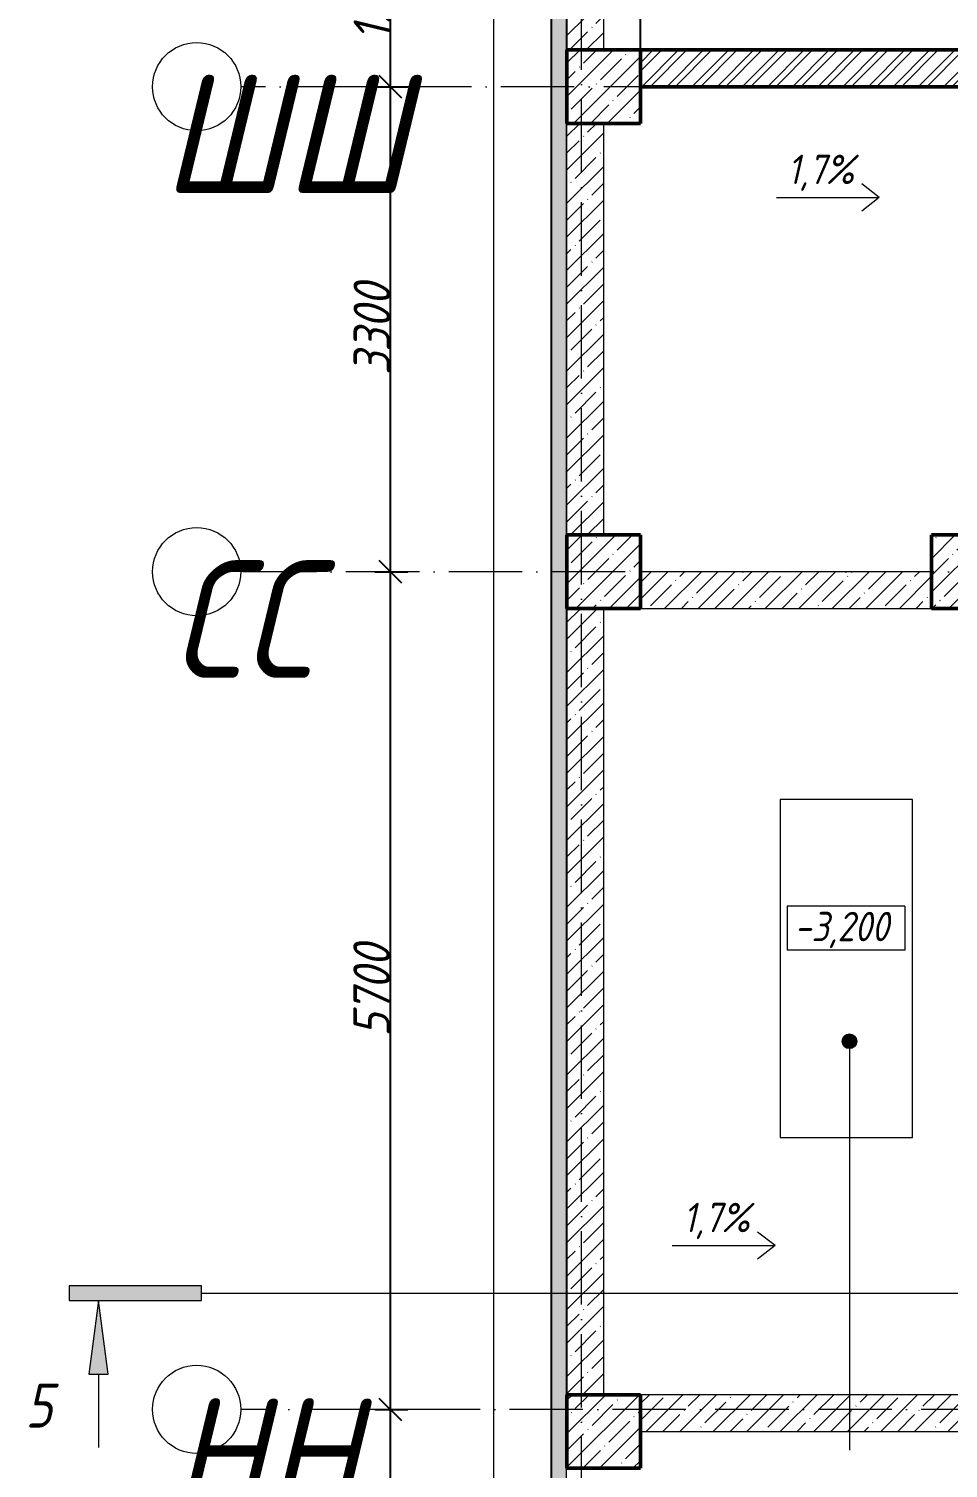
# Model space of a CAD drawing. Header units: millimetres. Extents: x -606178 to 312196, y -19338 to 632709.
# Drawn here: x -606178 to -599924, y 518975 to 528769 of the extents above; entities that cross this region are included whole.
import ezdxf

# ---------------------------------------------------------------- set-up
doc = ezdxf.new("R2010")
doc.units = ezdxf.units.MM
doc.linetypes.add('50_200_ШТРИХ_1Т_ш5_п1_п1_', pattern=[700, 500, -100, 0, -100])
for name, color, linetype, lineweight in [('A-____-____-DIMS', 7, 'Continuous', 9), ('A-FLOR-____-OTLN', 7, 'Continuous', 9), ('A-WALL-____-MCUT', 7, 'Continuous', 13), ('A-WALL-____-MCUT-1', 7, 'Continuous', 9), ('A-WALL-____-MCUT-2', 7, 'Continuous', 50), ('A-WALL-____-MCUT-3', 7, 'Continuous', 9), ('A-WALL-____-PATT-1', 7, 'Continuous', 9), ('A-WALL-FNSH-MCUT-1', 7, 'Continuous', 9), ('G-____-____-DIMS', 7, 'Continuous', 9), ('G-____-____-SYMB', 7, 'Continuous', 9), ('G-____-____-TEXT', 7, 'Continuous', 9), ('S-COLS-____-MCUT', 7, 'Continuous', 50), ('S-COLS-____-OTLN', 7, 'Continuous', 9), ('S-GRID-____-IDEN', 7, 'Continuous', 9), ('S-GRID-____-OTLN-1', 7, '50_200_ШТРИХ_1Т_ш5_п1_п1_', 9)]:
    doc.layers.add(name, color=color, linetype=linetype, lineweight=lineweight)
doc.layers.add('A-WALL-____-PATT-2', color=7, linetype='Continuous', lineweight=9, true_color=0x787878)
doc.layers.add('G-____-____-SYMB-1', color=9, linetype='Continuous', lineweight=9, true_color=0x808080)
doc.styles.add('ISOCPEUR_I', font='isocpeui.ttf', dxfattribs={"width": 0.9, "height": 2.5})
doc.styles.add('ISOCPEUR_I_1', font='isocpeui.ttf', dxfattribs={"width": 0.85, "height": 2.5})
doc.styles.add('ISOCPEUR_I_2', font='isocpeui.ttf', dxfattribs={"width": 0.85, "height": 2.3})
doc.styles.add('ISOCPEUR_I_3', font='isocpeui.ttf', dxfattribs={"width": 0.85, "height": 2.2})
doc.styles.add('ISOCPEUR_I_7', font='isocpeui.ttf', dxfattribs={"width": 0.9, "height": 90})
doc.styles.add('ISOCPEUR_I_9', font='isocpeui.ttf', dxfattribs={"width": 0.9, "height": 250})
doc.dimstyles.new('ISO-1_8_0_9К_СРЕДНИЙ_Кладочные', dxfattribs={"dimscale": 304.8, "dimtxt": 89.638306, "dimasz": 0.246063, "dimexe": 0.19685, "dimexo": 0, "dimgap": 0, "dimtad": 1, "dimdec": 3, "dimrnd": 0.001, "dimdsep": 46, "dimtxsty": 'ISOCPEUR_I_7', "dimblk1": 'OBLIQUE', "dimblk2": 'OBLIQUE', "dimsah": 1, "dimcen": 0.09, "dimdle": 0.19685, "dimazin": 0, "dimtfac": 1, "dimtdec": 4, "dimtix": 1, "dimtmove": 2, "dimatfit": 3, "dimfxl": 1, "dimtvp": 1, "dimtolj": 1, "dimtzin": 0, "dimarcsym": 2})
doc.dimstyles.new('ISO-2_5_0_9К_БОЛЬШОЙ_ОСИ', dxfattribs={"dimscale": 304.8, "dimtxt": 248.995294, "dimasz": 0.492126, "dimexe": 0.393701, "dimexo": 0, "dimgap": 0, "dimtad": 1, "dimdec": 0, "dimzin": 0, "dimdsep": 46, "dimtxsty": 'ISOCPEUR_I_9', "dimblk1": 'OBLIQUE', "dimblk2": 'OBLIQUE', "dimsah": 1, "dimcen": 0.09, "dimdle": 0.393701, "dimazin": 0, "dimtfac": 1, "dimtdec": 4, "dimtix": 1, "dimtmove": 0, "dimatfit": 3, "dimfxl": 1, "dimtvp": 1, "dimtolj": 1, "dimtzin": 0, "dimarcsym": 2})
pattern_1 = [(45, (-600067.05, 451794.26), (-114.04925, 114.04925), []), (45, (-599953, 451794.26), (-114.04925, 114.04925), [201.612, -40.322, 3.353, -36.97])]

# ---------------------------------------------------------------- blocks, each defined once
blk = doc.blocks.new('BSC_Колонна _Прямоугольная - 500х500-V15-АР1_Кладочный план подвала в осях 1-64_Ю-ЯЯ')
at = {"layer": 'S-COLS-____-OTLN'}
h = blk.add_hatch(dxfattribs=at)
h.set_pattern_fill('FP_21', color=256, style=0, pattern_type=2)
h.set_pattern_definition([(45, (2200, -67431.04), (-114.04925, 114.04925), []), (45, (2314.05, -67431.04), (-114.04925, 114.04925), [201.613, -40.323, 3.353, -36.97])])
h.paths.add_polyline_path([(-250, -250), (250, -250), (250, 250), (-250, 250)], flags=0)
at = {"layer": 'S-COLS-____-MCUT'}
for p, q in [((250, 250), (-250, 250)), ((-250, 250), (-250, -250)), ((250, -250), (250, 250)), ((-250, -250), (250, -250))]:
    blk.add_line(p, q, dxfattribs=at)
blk = doc.blocks.new('BSC_Колонна _Прямоугольная - 500х500-V18-АР1_Кладочный план подвала в осях 1-64_Ю-ЯЯ')
at = {"layer": 'S-COLS-____-OTLN'}
h = blk.add_hatch(dxfattribs=at)
h.set_pattern_fill('FP_24', color=256, style=0, pattern_type=2)
h.set_pattern_definition([(45, (2200, -76581.04), (-114.04925, 114.04925), []), (45, (2314.05, -76581.04), (-114.04925, 114.04925), [201.613, -40.323, 3.353, -36.97])])
h.paths.add_polyline_path([(-250, -250), (250, -250), (250, 250), (-250, 250)], flags=0)
at = {"layer": 'S-COLS-____-MCUT'}
for p, q in [((250, 250), (-250, 250)), ((-250, 250), (-250, -250)), ((250, -250), (250, 250)), ((-250, -250), (250, -250))]:
    blk.add_line(p, q, dxfattribs=at)
blk = doc.blocks.new('BSC_Колонна _Прямоугольная - 500х500-V24-АР1_Кладочный план подвала в осях 1-64_Ю-ЯЯ')
at = {"layer": 'S-COLS-____-OTLN'}
h = blk.add_hatch(dxfattribs=at)
h.set_pattern_fill('FP_30', color=256, style=0, pattern_type=2)
h.set_pattern_definition([(45, (2200, -73281.04), (-114.04925, 114.04925), []), (45, (2314.05, -73281.04), (-114.04925, 114.04925), [201.613, -40.323, 3.353, -36.97])])
h.paths.add_polyline_path([(-250, -250), (250, -250), (250, 250), (-250, 250), (-250, 88.1)], flags=0)
at = {"layer": 'S-COLS-____-MCUT'}
for p, q in [((250, 250), (-250, 250)), ((-250, 250), (-250, -250)), ((250, -250), (250, 250)), ((-250, -250), (250, -250))]:
    blk.add_line(p, q, dxfattribs=at)
blk = doc.blocks.new('BSC_Колонна _Прямоугольная - 500х500-V177-АР1_Кладочный план подвала в осях 1-64_Ю-ЯЯ')
at = {"layer": 'S-COLS-____-OTLN'}
h = blk.add_hatch(dxfattribs=at)
h.set_pattern_fill('FP_196', color=256, style=0, pattern_type=2)
h.set_pattern_definition([(45, (-280, -73281.04), (-114.04925, 114.04925), []), (45, (-165.95, -73281.04), (-114.04925, 114.04925), [201.613, -40.323, 3.353, -36.97])])
h.paths.add_polyline_path([(-250, -250), (250, -250), (250, 250), (-250, 250), (-250, 88.1)], flags=0)
at = {"layer": 'S-COLS-____-MCUT'}
for p, q in [((250, 250), (-250, 250)), ((-250, 250), (-250, -250)), ((250, -250), (250, 250)), ((-250, -250), (250, -250))]:
    blk.add_line(p, q, dxfattribs=at)
blk = doc.blocks.new('Ось сетки - Круг_Ø6_00__ISO-2_5_0_9K_-25732049-АР1_Кладочный план подвала в осях 1-64_Ю-ЯЯ')
at = {"layer": 'S-GRID-____-IDEN'}
blk.add_circle((0, 0), 3, dxfattribs=at)
blk = doc.blocks.new('_Oblique')
at = {"color": 0, "linetype": 'ByBlock', "lineweight": -2}
blk.add_line((-0.5, -0.5), (0.5, 0.5), dxfattribs=at)
blk = doc.blocks.new('*D3733')
at = {"layer": 'A-____-____-DIMS', "color": 0, "lineweight": -2, "transparency": 16777216}
for p, q in [((-603718.4, 514755.3), (-603718.4, 519495.3)), ((-603824.5, 519375.3), (-603598.4, 519375.3)), ((-603824.5, 514875.3), (-603598.4, 514875.3))]:
    blk.add_line(p, q, dxfattribs=at)
at = {"layer": 'Defpoints', "color": 0, "transparency": 16777216}
for p in [(-603824.5, 519375.3), (-603718.4, 519375.3), (-603824.5, 514875.3)]:
    blk.add_point(p, dxfattribs=at)
at = {"layer": 'A-____-____-DIMS', "color": 0, "lineweight": -2, "transparency": 16777216, "xscale": 150, "yscale": 150, "zscale": 150}
for p, rotation in [((-603718.4, 519375.3), 90), ((-603718.4, 514875.3), 270)]:
    blk.add_blockref('_Oblique', p, dxfattribs=dict(at, rotation=rotation))
at = {"layer": 'A-____-____-DIMS', "color": 0, "transparency": 16777216, "insert": (-603843.4, 517125.3), "char_height": 250, "width": 781.462, "attachment_point": 5, "rotation": 90, "style": 'ISOCPEUR_I_9'}
blk.add_mtext('\\A1;4500', dxfattribs=at)
blk = doc.blocks.new('*D3734')
at = {"layer": 'A-____-____-DIMS', "color": 0, "lineweight": -2, "transparency": 16777216}
for p, q in [((-603718.4, 519255.3), (-603718.4, 525195.3)), ((-603824.5, 525075.3), (-603598.4, 525075.3)), ((-603824.5, 519375.3), (-603598.4, 519375.3))]:
    blk.add_line(p, q, dxfattribs=at)
at = {"layer": 'Defpoints', "color": 0, "transparency": 16777216}
for p in [(-603824.5, 525075.3), (-603718.4, 525075.3), (-603824.5, 519375.3)]:
    blk.add_point(p, dxfattribs=at)
at = {"layer": 'A-____-____-DIMS', "color": 0, "lineweight": -2, "transparency": 16777216, "xscale": 150, "yscale": 150, "zscale": 150}
for p, rotation in [((-603718.4, 525075.3), 90), ((-603718.4, 519375.3), 270)]:
    blk.add_blockref('_Oblique', p, dxfattribs=dict(at, rotation=rotation))
at = {"layer": 'A-____-____-DIMS', "color": 0, "transparency": 16777216, "insert": (-603845.1, 522225.3), "char_height": 250, "width": 758.478, "attachment_point": 5, "rotation": 90, "style": 'ISOCPEUR_I_9'}
blk.add_mtext('\\A1;5700', dxfattribs=at)
blk = doc.blocks.new('*D3735')
at = {"layer": 'A-____-____-DIMS', "color": 0, "lineweight": -2, "transparency": 16777216}
for p, q in [((-603718.4, 524955.3), (-603718.4, 528495.3)), ((-603824.5, 528375.3), (-603598.4, 528375.3)), ((-603824.5, 525075.3), (-603598.4, 525075.3))]:
    blk.add_line(p, q, dxfattribs=at)
at = {"layer": 'Defpoints', "color": 0, "transparency": 16777216}
for p in [(-603824.5, 528375.3), (-603718.4, 528375.3), (-603824.5, 525075.3)]:
    blk.add_point(p, dxfattribs=at)
at = {"layer": 'A-____-____-DIMS', "color": 0, "lineweight": -2, "transparency": 16777216, "xscale": 150, "yscale": 150, "zscale": 150}
for p, rotation in [((-603718.4, 528375.3), 90), ((-603718.4, 525075.3), 270)]:
    blk.add_blockref('_Oblique', p, dxfattribs=dict(at, rotation=rotation))
at = {"layer": 'A-____-____-DIMS', "color": 0, "transparency": 16777216, "insert": (-603843.4, 526725.3), "char_height": 250, "width": 758.478, "attachment_point": 5, "rotation": 90, "style": 'ISOCPEUR_I_9'}
blk.add_mtext('\\A1;3300', dxfattribs=at)
blk = doc.blocks.new('*D3736')
at = {"layer": 'A-____-____-DIMS', "color": 0, "lineweight": -2, "transparency": 16777216}
for p, q in [((-603718.4, 528255.3), (-603718.4, 529695.3)), ((-603824.5, 529575.3), (-603598.4, 529575.3)), ((-603824.5, 528375.3), (-603598.4, 528375.3))]:
    blk.add_line(p, q, dxfattribs=at)
at = {"layer": 'Defpoints', "color": 0, "transparency": 16777216}
for p in [(-603824.5, 529575.3), (-603718.4, 529575.3), (-603824.5, 528375.3)]:
    blk.add_point(p, dxfattribs=at)
at = {"layer": 'A-____-____-DIMS', "color": 0, "lineweight": -2, "transparency": 16777216, "xscale": 150, "yscale": 150, "zscale": 150}
for p, rotation in [((-603718.4, 529575.3), 90), ((-603718.4, 528375.3), 270)]:
    blk.add_blockref('_Oblique', p, dxfattribs=dict(at, rotation=rotation))
at = {"layer": 'A-____-____-DIMS', "color": 0, "transparency": 16777216, "insert": (-603843.4, 528975.3), "char_height": 250, "width": 701.018, "attachment_point": 5, "rotation": 90, "style": 'ISOCPEUR_I_9'}
blk.add_mtext('\\A1;1200', dxfattribs=at)
blk = doc.blocks.new('Разрез - Заголовок разреза-10218885-АР1_Кладочный план подвала в осях 1-64_Ю-ЯЯ')
at = {"layer": 'G-____-____-SYMB'}
for points in [[(0, 0.5), (0, -0.5), (-9, -0.5), (-9, 0.5)], [(-6.342, -5.5), (-7.658, -5.5), (-7, -0.5)]]:
    blk.add_hatch(color=256, dxfattribs=at).paths.add_polyline_path(points, flags=0)
for p, q in [((0, 0.5), (-9, 0.5)), ((-9, 0.5), (-9, -0.5)), ((0, -0.5), (0, 0.5)), ((-9, -0.5), (0, -0.5)), ((-7, -0.5), (-7.658, -5.5)), ((-6.342, -5.5), (-7, -0.5)), ((-7.658, -5.5), (-6.342, -5.5)), ((-7, -5.5), (-7, -10.5))]:
    blk.add_line(p, q, dxfattribs=at)
blk = doc.blocks.new('Высотные отметки - 9_5х3_5_h_-17668430-АР1_Кладочный план подвала в осях 1-64_Ю-ЯЯ')
at = {"layer": 'G-____-____-DIMS'}
for p, q in [((-4, 3), (-4, 0)), ((4, 3), (-4, 3)), ((4, 3), (4, 0)), ((4, 0), (-4, 0))]:
    blk.add_line(p, q, dxfattribs=at)
blk = doc.blocks.new('*D3831')
at = {"layer": 'A-____-____-DIMS', "color": 0, "lineweight": -2, "transparency": 16777216}
for p, q in [((-602017, 528625.3), (-602017, 529084.2)), ((-597417, 528625.3), (-597417, 529084.2)), ((-602077, 529024.2), (-597357, 529024.2))]:
    blk.add_line(p, q, dxfattribs=at)
at = {"layer": 'Defpoints', "color": 0, "transparency": 16777216}
for p in [(-597417, 529024.2), (-602017, 528625.3), (-597417, 528625.3)]:
    blk.add_point(p, dxfattribs=at)
at = {"layer": 'A-____-____-DIMS', "color": 0, "lineweight": -2, "transparency": 16777216, "xscale": 75, "yscale": 75, "zscale": 75, "rotation": 180}
blk.add_blockref('_Oblique', (-602017, 529024.2), dxfattribs=at)
at = {"layer": 'A-____-____-DIMS', "color": 0, "lineweight": -2, "transparency": 16777216, "xscale": 75, "yscale": 75, "zscale": 75}
blk.add_blockref('_Oblique', (-597417, 529024.2), dxfattribs=at)
at = {"layer": 'A-____-____-DIMS', "color": 0, "transparency": 16777216, "insert": (-599717, 529069.2), "char_height": 90, "width": 562.653, "attachment_point": 5, "style": 'ISOCPEUR_I_7'}
blk.add_mtext('\\A1;4600', dxfattribs=at)

msp = doc.modelspace()

# ---------------------------------------------------------------- hatches: boundary and pattern name
at = {"layer": 'A-WALL-____-PATT-1'}
h = msp.add_hatch(dxfattribs=at)
h.set_pattern_fill('FP_54', color=256, style=0, pattern_type=2)
h.set_pattern_definition([(0, (-600067.05, 451794.26), (120.967, 69.841), [80.645, -161.29]), (120, (-600067.05, 451794.26), (-120.96808, 69.84086), [80.645, -161.29]), (60, (-600067.05, 451794.26), (-8e-05, 139.68186), [0, -161.29, 80.645, 0])])
h.paths.add_polyline_path([(-602519.047, 506873.3011), (-602519.047, 537577.3011), (-602619.047, 537577.3011), (-602619.047, 506873.3011)], flags=0)
h = msp.add_hatch(dxfattribs=at)
h.set_pattern_fill('FP_1', color=256, style=0, pattern_type=2)
h.set_pattern_definition(pattern_1)
h.paths.add_polyline_path([(-602517.047, 528625.3011), (-602267.047, 528625.3011), (-602267.047, 533575.3011), (-602517.047, 533575.3011), (-602517.047, 531621.314)], flags=0)
h = msp.add_hatch(dxfattribs=at)
h.set_pattern_fill('FP_1', color=256, style=0, pattern_type=2)
h.set_pattern_definition(pattern_1)
h.paths.add_polyline_path([(-602517.047, 525325.3011), (-602267.047, 525325.3011), (-602267.047, 528125.3011), (-602517.047, 528125.3011)], flags=0)
h = msp.add_hatch(dxfattribs=at)
h.set_pattern_fill('FP_1', color=256, style=0, pattern_type=2)
h.set_pattern_definition(pattern_1)
h.paths.add_polyline_path([(-600037.047, 524825.3011), (-600037.047, 525075.3011), (-602017.047, 525075.3011), (-602017.047, 524825.3011), (-600081.1339, 524825.3011)], flags=0)
h = msp.add_hatch(dxfattribs=at)
h.set_pattern_fill('FP_1', color=256, style=0, pattern_type=2)
h.set_pattern_definition(pattern_1)
h.paths.add_polyline_path([(-602517.047, 519475.3011), (-602267.047, 519475.3011), (-602267.047, 524825.3011), (-602517.047, 524825.3011)], flags=0)
h = msp.add_hatch(dxfattribs=at)
h.set_pattern_fill('FP_1', color=256, style=0, pattern_type=2)
h.set_pattern_definition(pattern_1)
h.paths.add_polyline_path([(-600081.1339, 519225.3011), (-595017.047, 519225.3011), (-595017.047, 519475.3011), (-602017.047, 519475.3011), (-602017.047, 519225.3011)], flags=0)
at = {"layer": 'A-WALL-____-PATT-2'}
h = msp.add_hatch(dxfattribs=at)
h.set_pattern_fill('FP_53', color=256, style=0, pattern_type=2)
h.set_pattern_definition([(45, (-600067.05, 451794.26), (-85.53659, 85.53659), []), (45, (-600010.02, 451794.26), (-85.53659, 85.53659), [])])
h.paths.add_polyline_path([(-602017.047, 528375.3011), (-597667.047, 528375.3011), (-597667.047, 528625.3011), (-602017.047, 528625.3011)], flags=0)
at = {"layer": 'G-____-____-TEXT'}
h = msp.add_hatch(color=256, dxfattribs=at)
edge = h.paths.add_edge_path(flags=0)
edge.add_arc((-600595.3354, 521879.9983), 50, 0, 360)

# ---------------------------------------------------------------- linework, layer by layer
at = {"layer": 'A-FLOR-____-OTLN'}
for p, q in [((-603017.047, 537975.3011), (-603017.047, 506475.3011)), ((-600167.047, 523525.3011), (-601067.047, 523525.3011)), ((-601067.047, 523525.3011), (-601067.047, 521225.3011)), ((-600167.047, 521225.3011), (-600167.047, 523525.3011)), ((-601067.047, 521225.3011), (-600167.047, 521225.3011))]:
    msp.add_line(p, q, dxfattribs=at)
at = {"layer": 'A-WALL-____-MCUT'}
for p, q in [((-602627.047, 537585.3011), (-602627.047, 506865.3011)), ((-602619.047, 506873.3011), (-602619.047, 537577.3011))]:
    msp.add_line(p, q, dxfattribs=at)
at = {"layer": 'A-WALL-____-MCUT-1'}
for p, q in [((-602517.047, 533575.3011), (-602517.047, 528625.3011)), ((-602267.047, 528625.3011), (-602267.047, 533575.3011)), ((-602517.047, 525325.3011), (-602517.047, 528125.3011)), ((-602267.047, 525325.3011), (-602267.047, 528125.3011)), ((-600037.047, 525075.3011), (-602017.047, 525075.3011)), ((-602517.047, 524825.3011), (-602517.047, 519475.3011)), ((-602267.047, 519475.3011), (-602267.047, 524825.3011)), ((-602017.047, 524825.3011), (-600037.047, 524825.3011)), ((-595017.047, 519475.3011), (-602017.047, 519475.3011)), ((-602017.047, 519225.3011), (-595017.047, 519225.3011))]:
    msp.add_line(p, q, dxfattribs=at)
at = {"layer": 'A-WALL-____-MCUT-2'}
for p, q in [((-597417.047, 528625.3011), (-602017.047, 528625.3011)), ((-602017.047, 528375.3011), (-597667.047, 528375.3011))]:
    msp.add_line(p, q, dxfattribs=at)
at = {"layer": 'A-WALL-____-MCUT-3'}
msp.add_line((-602519.047, 506973.3011), (-602519.047, 537477.3011), dxfattribs=at)
at = {"layer": 'A-WALL-FNSH-MCUT-1'}
msp.add_line((-602517.047, 518974.9536), (-602517.047, 518975.3011), dxfattribs=at)
at = {"layer": 'G-____-____-DIMS'}
for p, q in [((-600392.0604, 527621.1682), (-600512.0604, 527713.2474)), ((-601092.0604, 527621.1682), (-600392.0604, 527621.1682)), ((-600392.0604, 527621.1682), (-600512.0604, 527529.089)), ((-601101.5685, 520489.733), (-601221.5685, 520581.8122)), ((-601801.5685, 520489.733), (-601101.5685, 520489.733)), ((-601101.5685, 520489.733), (-601221.5685, 520397.6537))]:
    msp.add_line(p, q, dxfattribs=at)
at = {"layer": 'G-____-____-SYMB-1'}
msp.add_line((-605002.6203, 520165.3011), (-495695.6357, 520165.3011), dxfattribs=at)
at = {"layer": 'G-____-____-TEXT'}
msp.add_line((-600595.3354, 521879.9983), (-600595.3354, 519098.8642), dxfattribs=at)
msp.add_circle((-600595.3354, 521879.9983), 50, dxfattribs=at)
at = {"layer": 'S-GRID-____-OTLN-1'}
for p, q in [((-602417.047, 504685.847), (-602417.047, 542687.1106)), ((-567462.047, 528375.3011), (-604735.8172, 528375.3011)), ((-575517.047, 525075.3011), (-604735.8172, 525075.3011)), ((-495992.6403, 519375.3011), (-604735.8172, 519375.3011))]:
    msp.add_line(p, q, dxfattribs=at)

# ---------------------------------------------------------------- block references
at = {"layer": 'G-____-____-DIMS', "xscale": 99.99999999999993, "yscale": 99.99999999999993, "zscale": 99.99999999999993}
msp.add_blockref('Высотные отметки - 9_5х3_5_h_-17668430-АР1_Кладочный план подвала в осях 1-64_Ю-ЯЯ', (-600619.4149, 522499.6025), dxfattribs=at)
at = {"layer": 'G-____-____-SYMB', "xscale": 99.99999999999993, "yscale": 99.99999999999993, "zscale": 99.99999999999993}
msp.add_blockref('Разрез - Заголовок разреза-10218885-АР1_Кладочный план подвала в осях 1-64_Ю-ЯЯ', (-605002.6203, 520165.3011), dxfattribs=at)
at = {"layer": 'S-COLS-____-OTLN'}
for name, p in [('BSC_Колонна _Прямоугольная - 500х500-V18-АР1_Кладочный план подвала в осях 1-64_Ю-ЯЯ', (-602267.047, 528375.3011)), ('BSC_Колонна _Прямоугольная - 500х500-V24-АР1_Кладочный план подвала в осях 1-64_Ю-ЯЯ', (-602267.047, 525075.3011)), ('BSC_Колонна _Прямоугольная - 500х500-V177-АР1_Кладочный план подвала в осях 1-64_Ю-ЯЯ', (-599787.047, 525075.3011)), ('BSC_Колонна _Прямоугольная - 500х500-V15-АР1_Кладочный план подвала в осях 1-64_Ю-ЯЯ', (-602267.047, 519225.3011))]:
    msp.add_blockref(name, p, dxfattribs=at)
at = {"layer": 'S-GRID-____-IDEN', "xscale": 99.99999999999993, "yscale": 99.99999999999993, "zscale": 99.99999999999993}
for p, rotation in [((-605035.8172, 528375.3011), 89.9999999999998), ((-605035.8172, 525075.3011), 89.99999999999982), ((-605035.8172, 519375.3011), 89.9999999999998)]:
    msp.add_blockref('Ось сетки - Круг_Ø6_00__ISO-2_5_0_9K_-25732049-АР1_Кладочный план подвала в осях 1-64_Ю-ЯЯ', p, dxfattribs=dict(at, rotation=rotation))

# ---------------------------------------------------------------- texts
at = {"layer": 'G-____-____-DIMS', "char_height": 200, "attachment_point": 1, "line_spacing_factor": 1.149209}
for s, insert, width, style in [('1,7%', (-601015.9462, 527912.4593), 657.32584, 'ISOCPEUR_I_3'), ('-3,200', (-600969.9887, 522760.8937), 841.377075, 'ISOCPEUR_I_2'), ('1,7%', (-601725.4543, 520781.0241), 657.32584, 'ISOCPEUR_I_3')]:
    msp.add_mtext(s, dxfattribs=dict(at, insert=insert, width=width, style=style))
at = {"layer": 'G-____-____-SYMB', "insert": (-606202.3868, 519551.4947), "char_height": 300, "width": 256.54, "attachment_point": 1, "style": 'ISOCPEUR_I_1'}
msp.add_mtext('\\fISOCPEUR|b0|i1|c204|p34|;5', dxfattribs=at)
at = {"layer": 'S-GRID-____-IDEN', "char_height": 800, "attachment_point": 1, "style": 'ISOCPEUR_I'}
for s, insert, width in [('ШШ', (-605268.5876, 528451.377), 562.784625), ('СС', (-605202.8876, 525151.377), 404.0505), ('НН', (-605220.8876, 519451.377), 447.341625)]:
    msp.add_mtext(s, dxfattribs=dict(at, insert=insert, width=width))

# ---------------------------------------------------------------- dimensions: what is measured, and where the dimension line sits
at = {"layer": 'A-____-____-DIMS'}
for base, p1, p2, override, picture, middle in [((-603718.4425, 529575.3011), (-603824.5086, 528375.3011), (-603824.5086, 529575.3011), {"dimtxt": 400, "dimpost": '<>', "dimfxl": 1200}, '*D3736', (-603843.4425, 528975.3011)), ((-603718.4425, 528375.3011), (-603824.5086, 525075.3011), (-603824.5086, 528375.3011), {"dimtxt": 400, "dimpost": '<>', "dimfxl": 3300}, '*D3735', (-603843.4425, 526725.3011)), ((-603718.4425, 525075.3011), (-603824.5086, 519375.3011), (-603824.5086, 525075.3011), {"dimtxt": 400, "dimpost": '<>', "dimfxl": 5700}, '*D3734', (-603845.0524, 522225.3011)), ((-603718.4425, 519375.3011), (-603824.5086, 514875.3011), (-603824.5086, 519375.3011), {"dimtxt": 400, "dimpost": '<>', "dimfxl": 4500}, '*D3733', (-603843.4425, 517125.3011))]:
    dim = msp.add_linear_dim(base=base, p1=p1, p2=p2, angle=90, dimstyle='ISO-2_5_0_9К_БОЛЬШОЙ_ОСИ', override=override, dxfattribs=at)
    dim.commit()
    dim.dimension.update_dxf_attribs({"geometry": picture, "text_midpoint": middle})
dim = msp.add_linear_dim(base=(-597417.047, 529024.2467), p1=(-602017.047, 528625.3011), p2=(-597417.047, 528625.3011), dimstyle='ISO-1_8_0_9К_СРЕДНИЙ_Кладочные', override={"dimtxt": 400, "dimpost": '<>', "dimfxl": 4600}, dxfattribs=at)
dim.commit()
dim.dimension.update_dxf_attribs({"geometry": '*D3831', "text_midpoint": (-599717.047, 529069.2467)})

doc.saveas('drawing.dxf')
